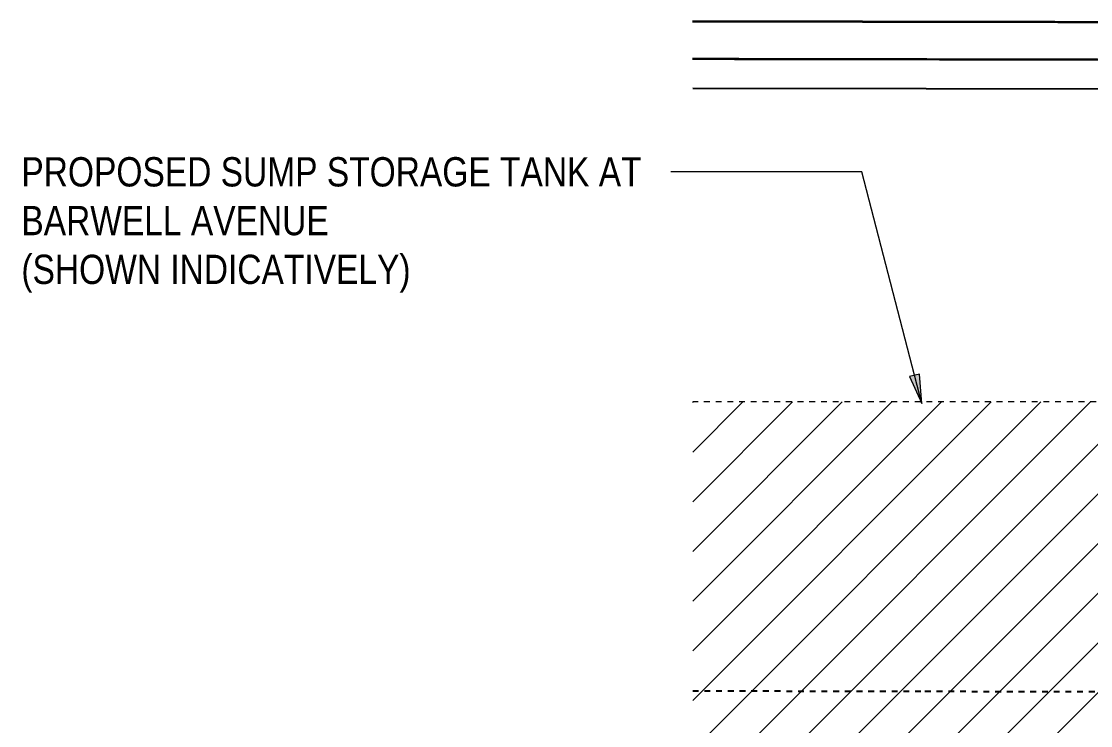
# Model space of a CAD drawing. Header units: metres. Extents: x -354 to -91, y 3 to 562.
# Drawn here: x -287.29 to -269.03, y 515.16 to 527.19 of the extents above; entities that cross this region are included whole.
import ezdxf

# ---------------------------------------------------------------- set-up
doc = ezdxf.new("R2010")
doc.units = ezdxf.units.M
doc.linetypes.add('IMPORT-LNMK-LineCont _3_', pattern=[0.004, 0.001, -0.003])
doc.linetypes.add('JacobsDash', pattern=[0.0045, 0.003, -0.0015])
for name, color, linetype, lineweight in [('A-DETL', 7, 'Continuous', 13), ('A-DETL-GENF', 7, 'Continuous', 9), ('A-GENM', 7, 'Continuous', 25), ('G-ANNO-TEXT', 7, 'Continuous', 9)]:
    doc.layers.add(name, color=color, linetype=linetype, lineweight=lineweight)
doc.styles.add('Arial Narrow', font='ARIALN.TTF', dxfattribs={"height": 0.5})

# ---------------------------------------------------------------- blocks, each defined once
blk = doc.blocks.new('T2DPAA-T2D-C3S-RW-M2D-100010_dwg-40802999-DRG-2873034 - CONSTRUCTION SEQUENCE STAGE A8')
at = {"color": 254, "lineweight": 25, "true_color": 0xd0d0d0}
for p, q in [((29.397, -585.45), (30.414, -589.305)), ((30.414, -589.305), (31.69, -594.139))]:
    blk.add_line(p, q, dxfattribs=at)
at = {"color": 254, "linetype": 'IMPORT-LNMK-LineCont _3_', "lineweight": 25, "true_color": 0xd0d0d0}
for p, q in [((19.443, -588.096), (20.455, -591.933)), ((20.455, -591.933), (21.535, -596.023))]:
    blk.add_line(p, q, dxfattribs=at)
blk = doc.blocks.new('T2DPAA-T2D-PWC-RW-M2D-100010_RoadDesign_rvt-1-DRG-2873034 - CONSTRUCTION SEQUENCE STAGE A8')
at = {"color": 254, "lineweight": 25, "true_color": 0xd0d0d0, "rotation": 75.11694444444437}
blk.add_blockref('T2DPAA-T2D-C3S-RW-M2D-100010_dwg-40802999-DRG-2873034 - CONSTRUCTION SEQUENCE STAGE A8', (-1722.337, 648.01), dxfattribs=at)
blk = doc.blocks.new('Top of Pavement - RL A - Top of Pavement - RL A-68818558-DRG-2873034 - CONSTRUCTION SEQUENCE STAGE A8')
at = {"layer": 'A-GENM', "color": 253, "true_color": 0xa3a3a3}
for points in [[(113.901, 45.195), (113.859, 45.354), (113.817, 45.514), (113.774, 45.674)], [(114.439, 45.672), (114.424, 45.728), (114.41, 45.783), (114.395, 45.839)], [(114.542, 45.281), (114.508, 45.411), (114.473, 45.542), (114.439, 45.672)], [(114.05, 44.63), (114, 44.818), (113.951, 45.006), (113.901, 45.195)], [(114.645, 44.89), (114.611, 45.02), (114.577, 45.15), (114.542, 45.281)], [(114.749, 44.498), (114.714, 44.629), (114.68, 44.759), (114.645, 44.89)], [(114.199, 44.066), (114.149, 44.254), (114.1, 44.442), (114.05, 44.63)], [(114.852, 44.107), (114.817, 44.238), (114.783, 44.368), (114.749, 44.498)], [(114.348, 43.501), (114.298, 43.689), (114.249, 43.877), (114.199, 44.066)], [(114.955, 43.716), (114.921, 43.847), (114.886, 43.977), (114.852, 44.107)], [(115.058, 43.325), (115.024, 43.455), (114.989, 43.586), (114.955, 43.716)], [(114.497, 42.936), (114.447, 43.125), (114.397, 43.313), (114.348, 43.501)], [(115.161, 42.934), (115.127, 43.064), (115.093, 43.195), (115.058, 43.325)], [(114.646, 42.372), (114.621, 42.466), (114.571, 42.654), (114.522, 42.842), (114.497, 42.936)], [(115.265, 42.543), (115.23, 42.673), (115.196, 42.804), (115.161, 42.934)], [(115.368, 42.152), (115.333, 42.282), (115.299, 42.412), (115.265, 42.543)], [(114.795, 41.807), (114.745, 41.995), (114.695, 42.184), (114.646, 42.372)], [(115.471, 41.76), (115.437, 41.891), (115.402, 42.021), (115.368, 42.152)], [(114.944, 41.243), (114.894, 41.431), (114.844, 41.619), (114.795, 41.807)], [(115.574, 41.369), (115.54, 41.5), (115.505, 41.63), (115.471, 41.76)], [(115.677, 40.978), (115.643, 41.108), (115.609, 41.239), (115.574, 41.369)], [(115.093, 40.678), (115.043, 40.866), (114.993, 41.054), (114.944, 41.243)], [(115.781, 40.587), (115.746, 40.717), (115.712, 40.848), (115.677, 40.978)], [(115.242, 40.113), (115.192, 40.302), (115.142, 40.49), (115.093, 40.678)], [(115.884, 40.196), (115.849, 40.326), (115.815, 40.457), (115.781, 40.587)], [(115.987, 39.805), (115.953, 39.935), (115.918, 40.065), (115.884, 40.196)], [(115.391, 39.549), (115.341, 39.737), (115.291, 39.925), (115.242, 40.113)], [(116.09, 39.413), (116.056, 39.544), (116.022, 39.674), (115.987, 39.805)], [(115.54, 38.984), (115.49, 39.172), (115.44, 39.361), (115.391, 39.549)], [(116.194, 39.022), (116.159, 39.153), (116.125, 39.283), (116.09, 39.413)]]:
    blk.add_open_spline(points, degree=3, dxfattribs=at)
for points, knots in [([(113.774, 45.674), (113.817, 45.514), (113.908, 45.166), (114.05, 44.63), (114.199, 44.066), (114.348, 43.501), (114.472, 43.03), (114.571, 42.654), (114.671, 42.278), (114.795, 41.807), (114.944, 41.243), (115.093, 40.678), (115.242, 40.113), (115.391, 39.549), (115.54, 38.984), (115.689, 38.42), (115.838, 37.855), (115.987, 37.29), (116.135, 36.726), (116.255, 36.272), (116.326, 36.006), (116.346, 35.928)], [0.33125325, 0.33125325, 0.33125325, 0.33125325, 0.33467742, 0.33870968, 0.34274194, 0.34677419, 0.35080645, 0.35282258, 0.35483871, 0.35887097, 0.36290323, 0.36693548, 0.37096774, 0.375, 0.37903226, 0.38306452, 0.38709677, 0.39112903, 0.39516129, 0.39919355, 0.40086211, 0.40086211, 0.40086211, 0.40086211]), ([(114.395, 45.839), (114.41, 45.783), (114.459, 45.597), (114.542, 45.281), (114.645, 44.89), (114.749, 44.498), (114.852, 44.107), (114.955, 43.716), (115.058, 43.325), (115.161, 42.934), (115.265, 42.543), (115.402, 42.021), (115.54, 41.5), (115.677, 40.978), (115.781, 40.587), (115.884, 40.196), (115.987, 39.805), (116.09, 39.413), (116.194, 39.022), (116.297, 38.631), (116.4, 38.24), (116.503, 37.849), (116.606, 37.458), (116.71, 37.066), (116.813, 36.675), (116.908, 36.315), (116.969, 36.084), (116.995, 35.984)], [0.33120906, 0.33120906, 0.33120906, 0.33120906, 0.33240223, 0.33519553, 0.33798883, 0.34078212, 0.34357542, 0.34636872, 0.34916201, 0.35195531, 0.3547486, 0.3575419, 0.36312849, 0.36592179, 0.36871508, 0.37150838, 0.37430168, 0.37709497, 0.37988827, 0.38268156, 0.38547486, 0.38826816, 0.39106145, 0.39385475, 0.39664804, 0.39944134, 0.40158182, 0.40158182, 0.40158182, 0.40158182])]:
    blk.add_open_spline(points, degree=3, knots=knots, dxfattribs=at)
blk = doc.blocks.new('T2DPAA-T2D-C3S-RS-M3D-100334_rvt-1-DRG-2873034 - CONSTRUCTION SEQUENCE STAGE A8')
at = {"layer": 'A-GENM', "color": 253, "lineweight": 25, "true_color": 0xa3a3a3, "rotation": 75.11694444444437}
blk.add_blockref('Top of Pavement - RL A - Top of Pavement - RL A-68818558-DRG-2873034 - CONSTRUCTION SEQUENCE STAGE A8', (-1134.058, 404.862), dxfattribs=at)

msp = doc.modelspace()

# ---------------------------------------------------------------- hatches: boundary and pattern name
at = {"layer": 'A-DETL-GENF'}
h = msp.add_hatch(dxfattribs=at)
h.set_pattern_fill('FP_5', color=256, style=0, pattern_type=2)
h.set_pattern_definition([(45, (-500.2926, -694.024), (-0.42426407, 0.42426407), [])])
h.paths.add_polyline_path([(-272.1379, 504.6318), (-272.1379, 504.6318), (-272.1294, 509.3818), (-269.0162, 509.3762), (-269.0148, 509.6107), (-269.0076, 509.6107), (-269.0057, 509.3762), (-268.7337, 509.3757), (-268.6415, 509.9047), (-268.6413, 509.9058), (-266.763, 520.687), (-275.8246, 520.687), (-275.8246, 504.6383), (-272.1654, 504.6318)])
h.paths.add_polyline_path([(-273.8828, 509.0899), (-273.8828, 509.0899), (-273.8828, 509.0931)])
h.paths.add_polyline_path([(-274.2737, 509.6307), (-274.2737, 509.6307), (-274.2676, 509.6307)])
h.paths.add_polyline_path([(-271.0049, 509.7056), (-271.0029, 509.7058), (-271.0029, 509.7058)])
h.paths.add_polyline_path([(-273.3992, 509.708), (-273.3992, 509.708), (-273.3651, 509.708)])
h.paths.add_polyline_path([(-269.6625, 509.7249), (-269.6625, 509.7249), (-269.6571, 509.7249)])
h.paths.add_polyline_path([(-270.3151, 509.7259), (-270.3151, 509.7259), (-270.3123, 509.7259)])
h.paths.add_polyline_path([(-268.6415, 509.9047), (-268.6415, 509.9051), (-268.6461, 509.9051)])
at = {"layer": 'G-ANNO-TEXT'}
msp.add_hatch(color=256, dxfattribs=at).paths.add_polyline_path([(-271.9072, 520.6586), (-271.9476, 521.1647), (-272.1182, 521.1204)])

# ---------------------------------------------------------------- linework, layer by layer
at = {"layer": 'A-DETL', "color": 143, "linetype": 'JacobsDash', "lineweight": 15, "true_color": 0x78aac8}
msp.add_line((-266.3316, 520.687), (-275.8246, 520.687), dxfattribs=at)
at = {"layer": 'G-ANNO-TEXT'}
for p, q in [((-274.8233, 524.6209), (-276.1991, 524.6209)), ((-272.9365, 524.6209), (-274.8233, 524.6209)), ((-271.9072, 520.6586), (-272.9365, 524.6209)), ((-271.9476, 521.1647), (-272.1182, 521.1204)), ((-272.1182, 521.1204), (-271.9072, 520.6586)), ((-271.9072, 520.6586), (-271.9476, 521.1647))]:
    msp.add_line(p, q, dxfattribs=at)

# ---------------------------------------------------------------- block references
at = {"lineweight": 5}
for name in ['T2DPAA-T2D-C3S-RS-M3D-100334_rvt-1-DRG-2873034 - CONSTRUCTION SEQUENCE STAGE A8', 'T2DPAA-T2D-PWC-RW-M2D-100010_RoadDesign_rvt-1-DRG-2873034 - CONSTRUCTION SEQUENCE STAGE A8']:
    msp.add_blockref(name, (873.1524, 0), dxfattribs=at)

# ---------------------------------------------------------------- next in the draw order: texts
at = {"layer": 'G-ANNO-TEXT', "char_height": 0.5, "attachment_point": 1, "style": 'Arial Narrow', "bg_fill": 3, "box_fill_scale": 1, "bg_fill_color": 256, "bg_fill_transparency": 0}
for s, insert in [('PROPOSED SUMP STORAGE TANK AT ', (-287.2941, 524.8709)), ('BARWELL AVENUE', (-287.2941, 524.0374)), ('(SHOWN INDICATIVELY)', (-287.2941, 523.204))]:
    msp.add_mtext(s, dxfattribs=dict(at, insert=insert))

doc.saveas('drawing.dxf')
